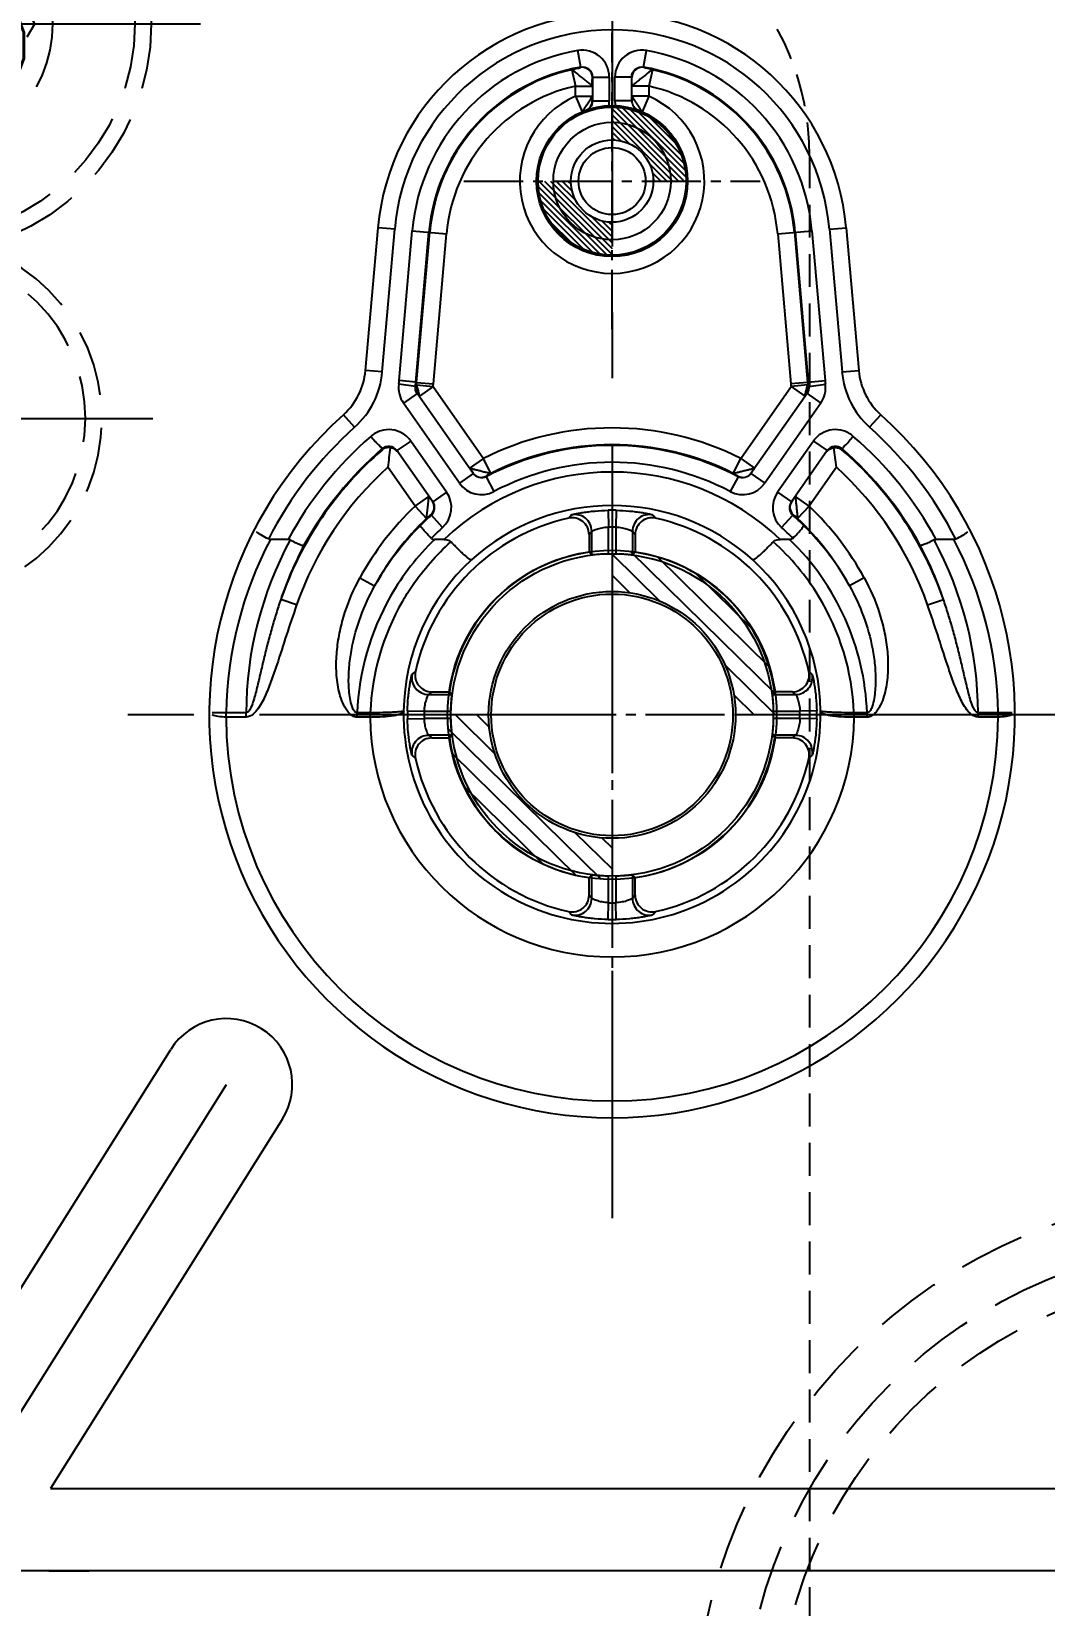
# Model space of a CAD drawing. Header units: millimetres. Extents: x 25970 to 27273, y -22508 to -21586.
# Drawn here: x 26581.97 to 26612.74, y -21788.79 to -21740.97 of the extents above; entities that cross this region are included whole.
import ezdxf

# ---------------------------------------------------------------- set-up
doc = ezdxf.new("R2010")
doc.units = ezdxf.units.MM
doc.header["$LTSCALE"] = 8
for name, pattern in [('CENTER', [2, 1.25, -0.25, 0.25, -0.25]), ('CENTER2', [1.125, 0.75, -0.125, 0.125, -0.125]), ('HIDDEN', [0.375, 0.25, -0.125]), ('HIDDEN2', [0.1875, 0.125, -0.0625])]:
    doc.linetypes.add(name, pattern=pattern)
for name, color, linetype in [('Cav-cor', 30, 'Continuous'), ('CL', 1, 'Continuous'), ('PIN', 5, 'Continuous'), ('SCREW', 52, 'HIDDEN'), ('SP', 3, 'Continuous')]:
    doc.layers.add(name, color=color, linetype=linetype)
doc.layers.add('dim', color=3, linetype='Continuous', lineweight=15)
doc.styles.add('ROMANC', font='RomanC.ttf', dxfattribs={"width": 0.8, "height": 7})
doc.styles.get("Standard").update_dxf_attribs({"font": 'txt.shx', "width": 0.8, "bigfont": 'chineset.shx'})

# ---------------------------------------------------------------- blocks, each defined once
blk = doc.blocks.new('cb_8')
at = {"linetype": 'HIDDEN'}
blk.add_circle((0, 0), 7, dxfattribs=at)
at = {"layer": 'SCREW', "linetype": 'CENTER2', "ltscale": 5}
for p, q in [((0, -8.5), (0, 8.5)), ((-8.5, 0), (8.5, 0))]:
    blk.add_line(p, q, dxfattribs=at)
at = {"layer": 'SCREW'}
blk.add_lwpolyline([(-1.732, 3), (-3.464, 0), (-1.732, -3), (1.732, -3), (3.464, 0), (1.732, 3)], close=True, dxfattribs=at)
for radius in [6.5, 4]:
    blk.add_circle((0, 0), radius, dxfattribs=at)
at = {"layer": 'dim', "style": 'ROMANC', "width": 0.8}
blk.add_text('M 8', height=4.1865, dxfattribs=at).set_placement((-5.202, -1.858))
blk = doc.blocks.new('20100512.182342')
at = {"linetype": 'HIDDEN'}
blk.add_circle((0, 0), 5.5, dxfattribs=at)
at = {"layer": 'SCREW', "linetype": 'CENTER', "ltscale": 5}
for p, q in [((0, -7.042), (0, 7.042)), ((-7, 0), (7, 0))]:
    blk.add_line(p, q, dxfattribs=at)
at = {"layer": 'SCREW', "linetype": 'Continuous'}
blk.add_lwpolyline([(-1.443, 2.5), (-2.887, 0), (-1.443, -2.5), (1.443, -2.5), (2.887, 0), (1.443, 2.5)], close=True, dxfattribs=at)
at = {"layer": 'SCREW'}
for radius in [5, 3]:
    blk.add_circle((0, 0), radius, dxfattribs=at)
blk = doc.blocks.new('20160826.095208')
at = {"layer": 'SP', "linetype": 'CENTER'}
for p, q in [((0, -17.25), (0, 17.25)), ((-17.25, 0), (17.25, 0))]:
    blk.add_line(p, q, dxfattribs=at)
at = {"layer": 'SP', "linetype": 'HIDDEN'}
for radius in [16.5, 15, 14]:
    blk.add_circle((0, 0), radius, dxfattribs=at)
at = {"layer": 'SP'}
for s, p in [('S', (-5.456, 1.995)), ('P', (3.888, -6.392))]:
    blk.add_text(s, height=4.111, dxfattribs=at).set_placement(p)
at = {"layer": 'SP', "color": 6, "insert": (-1.275, -8.844), "char_height": 3.2812, "attachment_point": 5}
blk.add_mtext('Ø30.00', dxfattribs=at)

msp = doc.modelspace()

# ---------------------------------------------------------------- hatches: boundary and pattern name
at = {"layer": 'PIN', "linetype": 'Continuous'}
h = msp.add_hatch(dxfattribs=at)
h.set_pattern_fill('ANSI31', color=135, angle=90, style=0)
h.set_pattern_definition([(135, (26364.89827, -22051.14312), (-0.088388348, -0.088388348), [])])
h.paths.add_polyline_path([(26599.607, -21743.265, -0.414214), (26601.857, -21745.515), (26600.857, -21745.515, 0.414214), (26599.607, -21744.265)])
h.paths.add_polyline_path([(26597.357, -21745.515), (26598.357, -21745.515, 0.414214), (26599.607, -21746.765), (26599.607, -21747.765, -0.414214)])
h = msp.add_hatch(dxfattribs=at)
h.set_pattern_fill('ANSI31', color=134, scale=3.636364, angle=270.5, style=0)
h.set_pattern_definition([(315.5, (26817.5576, -21456.1041), (0.3185951, 0.32420475), [])])
h.paths.add_polyline_path([(26594.607, -21761.733), (26595.857, -21761.733, 0.414214), (26599.607, -21765.483), (26599.607, -21766.733, -0.414214)])
h.paths.add_polyline_path([(26599.607, -21757.983), (26599.607, -21756.733, -0.414214), (26604.607, -21761.733), (26603.357, -21761.733, 0.414214)])

# ---------------------------------------------------------------- linework, layer by layer
at = {"linetype": 'HIDDEN2'}
msp.add_lwpolyline([(26597.607, -21836.733), (26563.607, -21836.733, -0.414214), (26555.607, -21828.733), (26555.607, -21744.733, -0.414214), (26563.607, -21736.733), (26597.607, -21736.733, -0.414214), (26605.607, -21744.733), (26605.607, -21828.733, -0.414214)], format="xyb", close=True, dxfattribs=at)
at = {"layer": 'Cav-cor', "color": 241}
for p, q in [((26598.654, -21742.052), (26598.567, -21741.55)), ((26600.561, -21742.052), (26600.648, -21741.55)), ((26598.382, -21742.131), (26598.494, -21742.628)), ((26598.65, -21742.063), (26598.654, -21742.052)), ((26600.561, -21742.052), (26600.565, -21742.063)), ((26600.833, -21742.131), (26600.721, -21742.628)), ((26598.494, -21742.94), (26598.494, -21742.628)), ((26598.494, -21742.628), (26599.004, -21742.628)), ((26599.012, -21742.355), (26599.012, -21743.075)), ((26599.012, -21742.355), (26599.522, -21742.355)), ((26599.522, -21742.355), (26599.522, -21743.075)), ((26599.693, -21743.075), (26599.693, -21742.355)), ((26600.203, -21742.355), (26599.693, -21742.355)), ((26600.203, -21743.075), (26600.203, -21742.355)), ((26600.721, -21742.628), (26600.211, -21742.628)), ((26600.721, -21742.628), (26600.721, -21742.94)), ((26598.494, -21742.94), (26598.697, -21743.408)), ((26598.494, -21742.94), (26599.004, -21742.94)), ((26599.012, -21743.075), (26599.522, -21743.075)), ((26600.203, -21743.075), (26599.693, -21743.075)), ((26600.721, -21742.94), (26600.211, -21742.94)), ((26600.721, -21742.94), (26600.518, -21743.408)), ((26598.697, -21743.408), (26598.697, -21743.408)), ((26598.809, -21743.363), (26598.807, -21743.364)), ((26600.406, -21743.363), (26600.403, -21743.362)), ((26592.115, -21751.271), (26592.495, -21746.932)), ((26593.003, -21746.977), (26592.495, -21746.932)), ((26606.212, -21746.977), (26606.72, -21746.932)), ((26606.72, -21746.932), (26607.1, -21751.271)), ((26592.623, -21751.315), (26593.003, -21746.977)), ((26593.138, -21751.577), (26593.537, -21747.023)), ((26593.537, -21747.023), (26594.575, -21747.114)), ((26593.646, -21751.621), (26594.044, -21747.068)), ((26593.669, -21751.633), (26594.068, -21747.07)), ((26594.176, -21751.678), (26594.575, -21747.114)), ((26604.639, -21747.114), (26605.678, -21747.023)), ((26604.639, -21747.114), (26605.039, -21751.678)), ((26605.147, -21747.07), (26605.546, -21751.633)), ((26605.171, -21747.068), (26605.569, -21751.621)), ((26605.678, -21747.023), (26606.077, -21751.577)), ((26606.212, -21746.977), (26606.592, -21751.315)), ((26592.623, -21751.315), (26592.115, -21751.271)), ((26606.592, -21751.315), (26607.1, -21751.271)), ((26593.631, -21751.753), (26593.126, -21751.686)), ((26593.646, -21751.621), (26593.138, -21751.577)), ((26593.669, -21751.633), (26593.646, -21751.621)), ((26593.662, -21751.702), (26594.168, -21751.757)), ((26593.669, -21751.633), (26594.176, -21751.678)), ((26605.546, -21751.633), (26605.039, -21751.678)), ((26605.553, -21751.702), (26605.047, -21751.757)), ((26605.546, -21751.633), (26605.569, -21751.621)), ((26605.569, -21751.621), (26606.077, -21751.577)), ((26605.584, -21751.753), (26606.089, -21751.686)), ((26593.685, -21751.969), (26593.267, -21752.261)), ((26593.631, -21751.753), (26593.65, -21751.767)), ((26595.388, -21754.4), (26593.685, -21751.969)), ((26593.685, -21751.969), (26593.702, -21751.983)), ((26594.168, -21751.757), (26593.751, -21752.05)), ((26594.169, -21751.758), (26595.697, -21753.941)), ((26603.518, -21753.94), (26605.046, -21751.758)), ((26605.53, -21751.969), (26603.827, -21754.4)), ((26605.047, -21751.757), (26605.464, -21752.05)), ((26605.513, -21751.983), (26605.53, -21751.969)), ((26605.53, -21751.969), (26605.948, -21752.261)), ((26605.565, -21751.767), (26605.584, -21751.753)), ((26591.784, -21752.993), (26591.443, -21752.613)), ((26594.97, -21754.693), (26593.267, -21752.261)), ((26605.948, -21752.261), (26604.245, -21754.693)), ((26607.431, -21752.993), (26607.771, -21752.613)), ((26592.628, -21753.674), (26592.616, -21753.653)), ((26593.49, -21753.413), (26593.072, -21753.705)), ((26594.578, -21754.967), (26593.49, -21753.413)), ((26605.725, -21753.413), (26604.636, -21754.967)), ((26605.725, -21753.413), (26606.142, -21753.705)), ((26606.587, -21753.674), (26606.599, -21753.653)), ((26594.161, -21755.259), (26593.072, -21753.705)), ((26593.08, -21753.729), (26593.072, -21753.705)), ((26595.697, -21753.94), (26595.279, -21754.233)), ((26595.925, -21754.395), (26595.697, -21753.94)), ((26603.29, -21754.395), (26603.518, -21753.94)), ((26603.518, -21753.94), (26603.936, -21754.233)), ((26606.142, -21753.705), (26605.054, -21755.259)), ((26606.142, -21753.705), (26606.135, -21753.729)), ((26593.622, -21755.392), (26592.793, -21754.209)), ((26595.388, -21754.4), (26594.97, -21754.693)), ((26595.384, -21754.387), (26595.388, -21754.4)), ((26595.777, -21754.482), (26595.781, -21754.497)), ((26595.781, -21754.497), (26596.019, -21754.947)), ((26603.434, -21754.497), (26603.195, -21754.947)), ((26603.434, -21754.497), (26603.438, -21754.482)), ((26603.827, -21754.4), (26603.831, -21754.387)), ((26603.827, -21754.4), (26604.245, -21754.693)), ((26606.422, -21754.209), (26605.593, -21755.392)), ((26594.578, -21754.967), (26594.161, -21755.259)), ((26604.636, -21754.967), (26605.054, -21755.259)), ((26593.622, -21755.393), (26594.04, -21755.1)), ((26593.622, -21755.393), (26593.972, -21755.763)), ((26594.161, -21755.259), (26594.15, -21755.251)), ((26599.487, -21755.516), (26599.497, -21756.026)), ((26599.728, -21755.516), (26599.718, -21756.026)), ((26605.065, -21755.251), (26605.054, -21755.259)), ((26605.593, -21755.393), (26605.175, -21755.1)), ((26605.593, -21755.393), (26605.243, -21755.763)), ((26594.116, -21755.662), (26594.104, -21755.653)), ((26594.458, -21756.04), (26594.116, -21755.662)), ((26599.497, -21756.834), (26599.497, -21756.026)), ((26599.718, -21756.026), (26599.718, -21756.834)), ((26604.757, -21756.04), (26605.099, -21755.662)), ((26605.111, -21755.653), (26605.105, -21755.658)), ((26589.764, -21756.403), (26589.226, -21756.403)), ((26594.504, -21756.403), (26594.215, -21756.403)), ((26598.906, -21756.255), (26598.906, -21756.794)), ((26598.987, -21756.864), (26598.987, -21756.156)), ((26600.228, -21756.156), (26600.228, -21756.864)), ((26600.308, -21756.255), (26600.308, -21756.794)), ((26605, -21756.403), (26604.711, -21756.403)), ((26609.989, -21756.403), (26609.451, -21756.403)), ((26591.945, -21757.572), (26592.393, -21757.815)), ((26607.269, -21757.572), (26606.822, -21757.815)), ((26590.021, -21758.393), (26589.54, -21758.226)), ((26609.194, -21758.393), (26609.675, -21758.226)), ((26594.031, -21761.112), (26594.739, -21761.112)), ((26594.13, -21761.032), (26594.668, -21761.032)), ((26604.476, -21761.112), (26605.184, -21761.112)), ((26605.085, -21761.032), (26604.547, -21761.032)), ((26587.878, -21761.8), (26587.879, -21761.668)), ((26588.488, -21761.668), (26587.879, -21761.668)), ((26588.488, -21761.8), (26588.488, -21761.668)), ((26591.861, -21761.8), (26591.861, -21761.668)), ((26592.26, -21761.668), (26591.861, -21761.668)), ((26592.254, -21761.8), (26592.26, -21761.668)), ((26593.391, -21761.612), (26593.901, -21761.622)), ((26593.901, -21761.622), (26594.709, -21761.622)), ((26604.506, -21761.622), (26605.314, -21761.622)), ((26605.824, -21761.612), (26605.314, -21761.622)), ((26607.354, -21761.668), (26606.955, -21761.668)), ((26606.961, -21761.8), (26606.955, -21761.668)), ((26607.354, -21761.8), (26607.354, -21761.668)), ((26610.727, -21761.8), (26610.727, -21761.668)), ((26611.336, -21761.668), (26610.727, -21761.668)), ((26611.337, -21761.8), (26611.336, -21761.668)), ((26588.488, -21761.8), (26587.878, -21761.8)), ((26592.254, -21761.8), (26591.861, -21761.8)), ((26593.391, -21761.853), (26593.901, -21761.843)), ((26594.709, -21761.843), (26593.901, -21761.843)), ((26605.314, -21761.843), (26604.506, -21761.843)), ((26605.824, -21761.853), (26605.314, -21761.843)), ((26607.354, -21761.8), (26606.961, -21761.8)), ((26611.337, -21761.8), (26610.727, -21761.8)), ((26594.739, -21762.353), (26594.031, -21762.353)), ((26594.13, -21762.434), (26594.668, -21762.434)), ((26605.184, -21762.353), (26604.476, -21762.353)), ((26605.085, -21762.434), (26604.547, -21762.434)), ((26598.906, -21767.21), (26598.906, -21766.672)), ((26598.987, -21767.309), (26598.987, -21766.602)), ((26599.497, -21767.439), (26599.497, -21766.631)), ((26599.718, -21766.631), (26599.718, -21767.439)), ((26600.228, -21766.602), (26600.228, -21767.309)), ((26600.308, -21767.21), (26600.308, -21766.672)), ((26599.487, -21767.949), (26599.497, -21767.439)), ((26599.728, -21767.949), (26599.718, -21767.439)), ((26578.514, -21784.123), (26586.199, -21771.896)), ((26578.607, -21787.733), (26587.892, -21772.96)), ((26589.586, -21774.024), (26582.541, -21785.233)), ((26582.541, -21785.233), (26618.607, -21785.233)), ((26655.777, -21787.733), (26571.49, -21787.733))]:
    msp.add_line(p, q, dxfattribs=at)
msp.add_lwpolyline([(26598.697, -21743.408), (26598.737, -21743.391), (26598.789, -21743.371), (26598.807, -21743.364)], dxfattribs=at)
for centre, radius in [((26599.607, -21745.515), 2.295), ((26599.607, -21745.515), 1.785), ((26599.607, -21745.515), 1.02), ((26599.607, -21761.733), 4.896), ((26599.607, -21761.733), 3.672)]:
    msp.add_circle(centre, radius, dxfattribs=at)
for centre, radius, start, end in [((26599.607, -21747.555), 7.14, 5, 175), ((26599.607, -21747.555), 6.63, 5, 175), ((26599.607, -21747.555), 6.094, 99.83, 175), ((26598.706, -21742.354), 0.816, 359.94, 99.8015), ((26600.509, -21742.354), 0.816, 80.1985, 180.06), ((26599.607, -21747.555), 6.094, 5, 80.17), ((26599.607, -21747.555), 5.585, 99.83, 175), ((26599.607, -21747.555), 5.56, 102.7313, 175), ((26598.702, -21742.365), 0.306, 0.117, 99.8298), ((26600.512, -21742.365), 0.306, 80.1702, 179.883), ((26599.607, -21747.555), 5.585, 5, 80.17), ((26599.607, -21747.555), 5.56, 5, 77.2687), ((26599.607, -21747.555), 5.051, 102.7315, 175), ((26599.607, -21747.555), 5.051, 5, 77.2685), ((26599.607, -21745.515), 2.805, 113.382, 66.6182), ((26598.7, -21743.077), 0.306, 290.4209, 359.9982), ((26598.705, -21743.074), 0.816, 349.6047, 359.9685), ((26600.5, -21743.075), 0.806, 179.9655, 185.2552), ((26600.514, -21743.077), 0.306, 179.9938, 249.7148), ((26600.517, -21743.073), 0.824, 185.3145, 190.4045), ((26590.083, -21751.093), 2.04, 311.8353, 355), ((26609.132, -21751.093), 2.04, 185, 228.1647), ((26590.083, -21751.093), 2.55, 311.8353, 355), ((26593.937, -21751.792), 0.817, 172.5406, 215.013), ((26590.597, -21751.355), 2.551, 352.5271, 354.9985), ((26590.598, -21751.354), 3.06, 352.5166, 354.9887), ((26590.625, -21751.368), 3.056, 353.7266, 355.0117), ((26608.59, -21751.368), 3.055, 184.9883, 186.2734), ((26608.617, -21751.354), 3.06, 185.0112, 187.4835), ((26605.278, -21751.792), 0.817, 324.987, 7.4594), ((26608.617, -21751.355), 2.55, 185.0013, 187.4732), ((26609.132, -21751.093), 2.55, 185, 228.1647), ((26599.607, -21761.733), 12.24, 131.8353, 48.1647), ((26599.607, -21761.733), 11.73, 131.8353, 152.901), ((26599.607, -21761.733), 8.719, 63.3501, 116.649), ((26599.607, -21761.733), 11.73, 27.099, 48.1647), ((26599.607, -21761.733), 11.194, 130.8912, 151.5691), ((26599.607, -21761.733), 10.685, 130.8719, 151.1752), ((26592.831, -21753.911), 0.306, 52.7113, 114.5251), ((26620.676, -21757.349), 28.059, 172.3545, 173.5725), ((26599.607, -21761.733), 8.185, 62.1326, 117.8674), ((26599.607, -21761.733), 8.21, 63.3502, 116.6498), ((26606.384, -21753.911), 0.306, 65.4749, 127.2887), ((26578.539, -21757.349), 28.059, 6.4275, 7.6455), ((26599.607, -21761.733), 10.685, 28.8217, 49.1281), ((26599.607, -21761.733), 11.194, 28.4307, 49.1089), ((26599.607, -21761.733), 10.66, 130.8964, 160.7932), ((26599.607, -21761.733), 7.676, 62.1326, 117.8674), ((26599.607, -21761.733), 10.66, 19.2067, 49.1036), ((26599.607, -21761.733), 10.151, 132.1655, 160.7933), ((26599.607, -21761.733), 7.379, 46.2402, 133.758), ((26595.634, -21754.211), 0.306, 215.089, 297.8386), ((26603.581, -21754.211), 0.306, 242.1614, 324.911), ((26599.607, -21761.733), 10.151, 19.2067, 47.8345), ((26593.91, -21755.435), 0.816, 312.1585, 35.0357), ((26595.638, -21754.225), 0.816, 214.9641, 297.8417), ((26603.576, -21754.225), 0.816, 242.1583, 325.0359), ((26605.305, -21755.435), 0.816, 144.9643, 227.8415), ((26599.607, -21761.733), 8.719, 133.3497, 151.4967), ((26593.899, -21755.427), 0.306, 312.1614, 34.911), ((26599.607, -21761.733), 6.359, 47.7724, 132.2395), ((26599.607, -21761.733), 6.218, 88.8875, 91.1125), ((26605.316, -21755.427), 0.306, 145.089, 227.8386), ((26599.607, -21761.733), 8.719, 28.5033, 46.6502), ((26599.607, -21761.733), 8.21, 133.3502, 151.4967), ((26599.609, -21761.842), 8.263, 134.7963, 150.8374), ((26599.607, -21761.733), 6.12, 102.4655, 167.5345), ((26599.607, -21761.733), 8.185, 132.1326, 135.3244), ((26599.607, -21761.733), 7.676, 132.1326, 135.6827), ((26610.36, -21766.317), 16.04, 138.3431, 138.8238), ((26598.397, -21756.255), 0.51, 359.9946, 102.4708), ((26598.477, -21756.156), 0.51, 0.0314, 101.4296), ((26599.607, -21761.733), 5.708, 88.8875, 91.1125), ((26600.738, -21756.156), 0.51, 78.5704, 179.9686), ((26600.818, -21756.255), 0.51, 77.5292, 180.0053), ((26588.855, -21766.317), 16.04, 41.1762, 41.6569), ((26599.607, -21761.733), 6.12, 12.4655, 77.5345), ((26599.607, -21761.733), 7.676, 44.3168, 47.8674), ((26599.607, -21761.733), 8.185, 44.6692, 47.8674), ((26599.607, -21761.733), 8.21, 28.5033, 46.6498), ((26599.613, -21761.835), 8.253, 44.7411, 45.2006), ((26599.607, -21761.841), 8.263, 30.8037, 44.7414), ((26599.608, -21761.865), 11.73, 152.2525, 179.0381), ((26599.607, -21761.708), 11.119, 151.5895, 179.792), ((26599.576, -21761.951), 7.714, 134.0093, 150.2858), ((26610.247, -21765.362), 14.544, 140.7296, 141.2319), ((26588.968, -21765.362), 14.544, 38.7681, 39.2704), ((26599.594, -21761.972), 7.37, 31.4942, 48.2539), ((26599.606, -21761.973), 7.754, 2.2587, 45.9233), ((26599.597, -21761.709), 11.13, 0.2147, 28.3897), ((26599.607, -21761.865), 11.73, 0.9619, 27.7475), ((26599.629, -21761.585), 10.633, 151.9283, 161.583), ((26599.607, -21761.733), 4.989, 98.0782, 171.9218), ((26589.05, -21768.148), 15.036, 48.6336, 49.0399), ((26610.165, -21768.148), 15.036, 130.9601, 131.3664), ((26599.607, -21761.733), 4.989, 8.0782, 81.9218), ((26599.589, -21761.584), 10.63, 18.4152, 28.0699), ((26599.608, -21761.698), 6.334, 132.4496, 179.2647), ((26599.607, -21761.698), 6.334, 0.7352, 47.5621), ((26599.611, -21761.839), 8.258, 29.1619, 30.8046), ((26599.609, -21761.973), 7.754, 150.267, 177.7412), ((26599.609, -21761.962), 7.355, 150.1477, 177.7043), ((26599.608, -21761.961), 7.352, 2.2942, 31.4793), ((26594.031, -21760.602), 0.51, 168.5704, 269.9686), ((26604.192, -21772.485), 16.04, 131.1762, 131.6569), ((26594.13, -21760.522), 0.51, 167.5284, 270.0061), ((26605.085, -21760.522), 0.51, 269.9946, 12.4708), ((26605.184, -21760.602), 0.51, 270.0313, 11.43), ((26595.023, -21772.485), 16.04, 48.3431, 48.8238), ((26603.237, -21772.372), 14.544, 128.7681, 129.2704), ((26606.023, -21751.175), 15.036, 220.9601, 221.3664), ((26593.192, -21751.175), 15.036, 318.6336, 319.0399), ((26595.978, -21772.372), 14.544, 50.7296, 51.2319), ((26599.607, -21761.733), 6.334, 178.9537, 1.0463), ((26599.607, -21761.733), 6.218, 178.8875, 181.1125), ((26599.607, -21761.733), 5.708, 178.8875, 181.1125), ((26599.607, -21761.733), 5.708, 358.8875, 1.1125), ((26599.607, -21761.733), 6.218, 358.8875, 1.1125), ((26599.607, -21761.733), 11.73, 180.328, 359.672), ((26599.607, -21761.733), 7.354, 180.5231, 359.4769), ((26594.031, -21762.864), 0.51, 90.0314, 191.4301), ((26594.13, -21762.944), 0.51, 89.9939, 192.4715), ((26603.237, -21751.094), 14.544, 230.7296, 231.2319), ((26606.023, -21772.29), 15.036, 138.6336, 139.0399), ((26599.607, -21761.733), 4.989, 188.0782, 261.9218), ((26599.607, -21761.733), 4.989, 278.0782, 351.9218), ((26593.192, -21772.29), 15.036, 40.9601, 41.3664), ((26595.978, -21751.094), 14.544, 308.7681, 309.2704), ((26605.085, -21762.944), 0.51, 347.5292, 90.0053), ((26605.184, -21762.864), 0.51, 348.5704, 89.9686), ((26604.192, -21750.98), 16.04, 228.3431, 228.8238), ((26599.607, -21761.733), 6.12, 192.4655, 257.5345), ((26599.607, -21761.733), 6.12, 282.4655, 347.5345), ((26595.023, -21750.98), 16.04, 311.1762, 311.6569), ((26589.05, -21755.317), 15.036, 310.9601, 311.3664), ((26610.165, -21755.317), 15.036, 228.6336, 229.0399), ((26598.397, -21767.21), 0.51, 257.5284, 0.0061), ((26598.477, -21767.309), 0.51, 258.5704, 359.9686), ((26610.247, -21758.103), 14.544, 218.7681, 219.2704), ((26599.607, -21761.733), 5.708, 268.8875, 271.1125), ((26588.968, -21758.103), 14.544, 320.7296, 321.2319), ((26600.738, -21767.309), 0.51, 180.0313, 281.4296), ((26600.818, -21767.21), 0.51, 179.9939, 282.4715), ((26610.36, -21757.148), 16.04, 221.1762, 221.6569), ((26599.607, -21761.733), 6.218, 268.8875, 271.1125), ((26588.855, -21757.148), 16.04, 318.3431, 318.8238), ((26587.892, -21772.96), 2, 327.85, 147.85)]:
    msp.add_arc(centre, radius, start, end, dxfattribs=at)
for points, knots in [([(26598.382, -21742.131), (26598.414, -21742.124), (26598.474, -21742.11), (26598.546, -21742.093), (26598.595, -21742.081), (26598.623, -21742.074), (26598.638, -21742.068), (26598.649, -21742.066), (26598.65, -21742.063)], [0, 0, 0, 0, 0.351823, 0.669698, 0.799911, 0.902469, 0.971079, 1, 1, 1, 1]), ([(26599.004, -21742.628), (26599.003, -21742.624), (26598.993, -21742.617), (26598.977, -21742.601), (26598.949, -21742.578), (26598.895, -21742.533), (26598.813, -21742.465), (26598.671, -21742.351), (26598.536, -21742.246), (26598.429, -21742.163), (26598.394, -21742.137), (26598.382, -21742.131)], [0, 0, 0, 0, 0.013028, 0.042553, 0.08847, 0.149212, 0.305754, 0.489556, 0.836113, 0.949252, 1, 1, 1, 1]), ([(26598.654, -21742.052), (26598.739, -21742.037), (26598.932, -21742.087), (26599.012, -21742.268), (26599.012, -21742.355)], [0, 0, 0, 0, 0.500337, 1, 1, 1, 1]), ([(26600.203, -21742.355), (26600.203, -21742.268), (26600.283, -21742.087), (26600.476, -21742.037), (26600.561, -21742.052)], [0, 0, 0, 0, 0.499663, 1, 1, 1, 1]), ([(26600.833, -21742.131), (26600.821, -21742.137), (26600.786, -21742.163), (26600.679, -21742.246), (26600.544, -21742.351), (26600.402, -21742.465), (26600.32, -21742.533), (26600.266, -21742.578), (26600.238, -21742.601), (26600.222, -21742.617), (26600.212, -21742.624), (26600.211, -21742.628)], [0, 0, 0, 0, 0.050748, 0.163887, 0.510444, 0.694246, 0.850788, 0.91153, 0.957447, 0.986972, 1, 1, 1, 1]), ([(26600.833, -21742.131), (26600.801, -21742.124), (26600.741, -21742.11), (26600.669, -21742.093), (26600.62, -21742.081), (26600.592, -21742.074), (26600.576, -21742.068), (26600.566, -21742.066), (26600.565, -21742.063)], [0, 0, 0, 0, 0.351823, 0.669698, 0.799911, 0.902469, 0.971079, 1, 1, 1, 1]), ([(26599.004, -21742.628), (26599.004, -21742.597), (26599.005, -21742.538), (26599.005, -21742.459), (26599.008, -21742.402), (26599.006, -21742.373), (26599.009, -21742.364)], [0, 0, 0, 0, 0.353864, 0.668853, 0.899398, 1, 1, 1, 1]), ([(26600.211, -21742.628), (26600.211, -21742.597), (26600.21, -21742.538), (26600.21, -21742.459), (26600.207, -21742.402), (26600.209, -21742.373), (26600.206, -21742.364)], [0, 0, 0, 0, 0.353864, 0.668853, 0.899398, 1, 1, 1, 1]), ([(26598.697, -21743.408), (26598.701, -21743.406), (26598.707, -21743.39), (26598.728, -21743.365), (26598.757, -21743.32), (26598.795, -21743.265), (26598.836, -21743.201), (26598.892, -21743.118), (26598.932, -21743.055), (26598.957, -21743.014)], [0, 0, 0, 0, 0.027436, 0.100756, 0.215209, 0.362385, 0.527042, 0.696447, 1, 1, 1, 1]), ([(26598.957, -21743.014), (26598.961, -21743.009), (26598.972, -21742.992), (26598.983, -21742.975), (26598.991, -21742.963)], [0, 0, 0, 0, 0.301654, 1, 1, 1, 1]), ([(26598.991, -21742.963), (26598.993, -21742.96), (26598.997, -21742.952), (26599.003, -21742.945), (26599.004, -21742.94)], [0, 0, 0, 0, 0.3797, 1, 1, 1, 1]), ([(26599.004, -21742.94), (26599.004, -21742.956), (26599.004, -21742.987), (26599.005, -21743.025), (26599.005, -21743.049), (26599.005, -21743.064), (26599.007, -21743.07), (26599.005, -21743.077), (26599.006, -21743.077)], [0, 0, 0, 0, 0.356873, 0.678993, 0.8099, 0.911578, 0.977191, 1, 1, 1, 1]), ([(26600.211, -21742.94), (26600.211, -21742.956), (26600.21, -21742.987), (26600.21, -21743.025), (26600.209, -21743.049), (26600.21, -21743.064), (26600.208, -21743.07), (26600.209, -21743.077), (26600.208, -21743.077)], [0, 0, 0, 0, 0.357229, 0.679308, 0.810121, 0.911695, 0.977224, 1, 1, 1, 1]), ([(26600.211, -21742.94), (26600.213, -21742.946), (26600.228, -21742.964), (26600.251, -21743.005), (26600.288, -21743.066), (26600.335, -21743.137), (26600.386, -21743.211), (26600.441, -21743.297), (26600.482, -21743.356), (26600.505, -21743.39)], [0, 0, 0, 0, 0.034978, 0.127295, 0.265717, 0.430338, 0.603735, 0.76942, 1, 1, 1, 1]), ([(26600.505, -21743.39), (26600.508, -21743.394), (26600.512, -21743.4), (26600.516, -21743.407), (26600.518, -21743.408)], [0, 0, 0, 0, 0.700241, 1, 1, 1, 1]), ([(26593.662, -21751.701), (26593.661, -21751.71), (26593.659, -21751.724), (26593.656, -21751.747), (26593.653, -21751.756), (26593.651, -21751.768), (26593.65, -21751.767)], [0, 0, 0, 0, 0.375254, 0.697641, 0.920898, 1, 1, 1, 1]), ([(26593.662, -21751.702), (26593.663, -21751.709), (26593.67, -21751.729), (26593.685, -21751.79), (26593.706, -21751.864), (26593.725, -21751.943), (26593.737, -21751.994), (26593.747, -21752.028), (26593.748, -21752.045), (26593.751, -21752.05)], [0, 0, 0, 0, 0.061057, 0.17683, 0.523049, 0.704334, 0.857443, 0.958782, 1, 1, 1, 1]), ([(26605.464, -21752.05), (26605.467, -21752.045), (26605.468, -21752.028), (26605.478, -21751.994), (26605.49, -21751.943), (26605.509, -21751.864), (26605.53, -21751.79), (26605.544, -21751.729), (26605.552, -21751.709), (26605.553, -21751.702)], [0, 0, 0, 0, 0.041218, 0.142557, 0.295666, 0.476952, 0.82317, 0.938944, 1, 1, 1, 1]), ([(26605.553, -21751.701), (26605.554, -21751.71), (26605.556, -21751.724), (26605.559, -21751.747), (26605.562, -21751.756), (26605.563, -21751.768), (26605.565, -21751.767)], [0, 0, 0, 0, 0.375253, 0.69764, 0.920897, 1, 1, 1, 1]), ([(26593.751, -21752.05), (26593.74, -21752.035), (26593.723, -21752.014), (26593.71, -21751.989), (26593.702, -21751.983)], [0, 0, 0, 0, 0.663037, 1, 1, 1, 1]), ([(26605.464, -21752.05), (26605.475, -21752.035), (26605.492, -21752.014), (26605.505, -21751.989), (26605.513, -21751.983)], [0, 0, 0, 0, 0.663037, 1, 1, 1, 1]), ([(26593.49, -21753.413), (26593.425, -21753.319), (26593.253, -21753.159), (26592.92, -21753.046), (26592.569, -21753.078), (26592.365, -21753.195), (26592.279, -21753.27)], [0, 0, 0, 0, 0.24999, 0.500033, 0.750045, 1, 1, 1, 1]), ([(26606.936, -21753.27), (26606.85, -21753.195), (26606.646, -21753.078), (26606.295, -21753.046), (26605.962, -21753.159), (26605.79, -21753.319), (26605.725, -21753.413)], [0, 0, 0, 0, 0.249956, 0.499967, 0.75001, 1, 1, 1, 1]), ([(26592.282, -21753.268), (26592.322, -21753.317), (26592.381, -21753.388), (26592.457, -21753.477), (26592.511, -21753.529), (26592.557, -21753.571), (26592.59, -21753.608), (26592.607, -21753.633), (26592.617, -21753.648), (26592.616, -21753.653)], [0, 0, 0, 0, 0.370095, 0.538393, 0.687524, 0.812108, 0.907269, 0.970144, 1, 1, 1, 1]), ([(26593.072, -21753.705), (26593.024, -21753.636), (26592.861, -21753.535), (26592.678, -21753.596), (26592.616, -21753.653)], [0, 0, 0, 0, 0.499677, 1, 1, 1, 1]), ([(26592.866, -21753.616), (26592.852, -21753.614), (26592.798, -21753.609), (26592.742, -21753.618), (26592.704, -21753.632)], [0, 0, 0, 0, 0.265336, 1, 1, 1, 1]), ([(26593.017, -21753.667), (26593.006, -21753.66), (26592.961, -21753.633), (26592.907, -21753.619), (26592.866, -21753.616)], [0, 0, 0, 0, 0.2372, 1, 1, 1, 1]), ([(26606.599, -21753.653), (26606.537, -21753.596), (26606.354, -21753.535), (26606.191, -21753.636), (26606.142, -21753.705)], [0, 0, 0, 0, 0.500323, 1, 1, 1, 1]), ([(26606.198, -21753.667), (26606.208, -21753.66), (26606.254, -21753.633), (26606.308, -21753.619), (26606.349, -21753.616)], [0, 0, 0, 0, 0.2372, 1, 1, 1, 1]), ([(26606.349, -21753.616), (26606.363, -21753.614), (26606.417, -21753.609), (26606.473, -21753.618), (26606.511, -21753.632)], [0, 0, 0, 0, 0.265336, 1, 1, 1, 1]), ([(26606.932, -21753.267), (26606.893, -21753.317), (26606.835, -21753.388), (26606.758, -21753.477), (26606.704, -21753.529), (26606.658, -21753.571), (26606.625, -21753.608), (26606.608, -21753.633), (26606.598, -21753.648), (26606.599, -21753.653)], [0, 0, 0, 0, 0.370085, 0.538387, 0.687526, 0.812106, 0.907268, 0.970143, 1, 1, 1, 1]), ([(26595.279, -21754.233), (26595.292, -21754.25), (26595.315, -21754.285), (26595.348, -21754.33), (26595.368, -21754.365), (26595.382, -21754.381), (26595.384, -21754.387)], [0, 0, 0, 0, 0.349648, 0.665971, 0.899292, 1, 1, 1, 1]), ([(26595.279, -21754.233), (26595.282, -21754.233), (26595.29, -21754.236), (26595.309, -21754.24), (26595.338, -21754.247), (26595.394, -21754.261), (26595.48, -21754.287), (26595.595, -21754.309), (26595.708, -21754.345), (26595.809, -21754.365), (26595.88, -21754.382), (26595.914, -21754.394), (26595.925, -21754.395)], [0, 0, 0, 0, 0.011381, 0.040404, 0.085414, 0.145539, 0.303678, 0.487263, 0.672782, 0.836618, 0.950185, 1, 1, 1, 1]), ([(26595.781, -21754.497), (26595.718, -21754.53), (26595.559, -21754.551), (26595.429, -21754.46), (26595.388, -21754.4)], [0, 0, 0, 0, 0.500388, 1, 1, 1, 1]), ([(26595.925, -21754.395), (26595.907, -21754.405), (26595.872, -21754.423), (26595.832, -21754.446), (26595.805, -21754.462), (26595.79, -21754.471), (26595.783, -21754.477), (26595.777, -21754.48), (26595.777, -21754.482)], [0, 0, 0, 0, 0.362049, 0.680601, 0.808838, 0.908545, 0.973942, 1, 1, 1, 1]), ([(26603.29, -21754.395), (26603.3, -21754.392), (26603.336, -21754.384), (26603.406, -21754.364), (26603.506, -21754.344), (26603.62, -21754.309), (26603.735, -21754.287), (26603.821, -21754.261), (26603.877, -21754.246), (26603.906, -21754.24), (26603.924, -21754.235), (26603.934, -21754.234), (26603.936, -21754.233)], [0, 0, 0, 0, 0.050202, 0.163497, 0.3267, 0.51242, 0.6958, 0.854451, 0.914718, 0.959408, 0.987766, 1, 1, 1, 1]), ([(26603.29, -21754.395), (26603.308, -21754.405), (26603.343, -21754.423), (26603.383, -21754.446), (26603.41, -21754.462), (26603.425, -21754.471), (26603.432, -21754.477), (26603.438, -21754.48), (26603.438, -21754.482)], [0, 0, 0, 0, 0.362468, 0.680959, 0.809082, 0.908666, 0.97397, 1, 1, 1, 1]), ([(26603.827, -21754.4), (26603.786, -21754.46), (26603.656, -21754.551), (26603.497, -21754.53), (26603.434, -21754.497)], [0, 0, 0, 0, 0.499612, 1, 1, 1, 1]), ([(26603.936, -21754.233), (26603.923, -21754.25), (26603.9, -21754.285), (26603.867, -21754.33), (26603.847, -21754.365), (26603.833, -21754.381), (26603.831, -21754.387)], [0, 0, 0, 0, 0.349465, 0.665809, 0.899233, 1, 1, 1, 1]), ([(26593.983, -21755.654), (26593.986, -21755.628), (26593.994, -21755.572), (26594.001, -21755.484), (26594.009, -21755.393), (26594.022, -21755.305), (26594.027, -21755.226), (26594.033, -21755.164), (26594.036, -21755.124), (26594.041, -21755.105), (26594.04, -21755.1)], [0, 0, 0, 0, 0.142545, 0.304958, 0.473312, 0.636489, 0.783535, 0.898107, 0.970897, 1, 1, 1, 1]), ([(26594.04, -21755.1), (26594.053, -21755.118), (26594.077, -21755.152), (26594.109, -21755.198), (26594.134, -21755.229), (26594.145, -21755.248), (26594.15, -21755.251)], [0, 0, 0, 0, 0.349465, 0.665809, 0.899233, 1, 1, 1, 1]), ([(26594.116, -21755.662), (26594.17, -21755.614), (26594.244, -21755.472), (26594.202, -21755.319), (26594.161, -21755.259)], [0, 0, 0, 0, 0.500307, 1, 1, 1, 1]), ([(26598.375, -21755.656), (26598.377, -21755.654), (26598.387, -21755.652), (26598.406, -21755.646), (26598.436, -21755.638), (26598.495, -21755.624), (26598.593, -21755.605), (26598.732, -21755.581), (26598.898, -21755.557), (26599.152, -21755.53), (26599.351, -21755.519), (26599.487, -21755.516)], [0, 0, 0, 0, 0.007541, 0.025264, 0.052878, 0.089868, 0.189309, 0.317677, 0.4688, 0.636664, 1, 1, 1, 1]), ([(26599.728, -21755.516), (26599.864, -21755.519), (26600.063, -21755.53), (26600.317, -21755.557), (26600.483, -21755.581), (26600.622, -21755.605), (26600.719, -21755.624), (26600.779, -21755.638), (26600.809, -21755.646), (26600.828, -21755.652), (26600.838, -21755.654), (26600.839, -21755.656)], [0, 0, 0, 0, 0.363333, 0.531199, 0.682344, 0.810718, 0.91015, 0.947134, 0.97474, 0.99246, 1, 1, 1, 1]), ([(26605.054, -21755.259), (26605.013, -21755.319), (26604.971, -21755.472), (26605.045, -21755.614), (26605.099, -21755.662)], [0, 0, 0, 0, 0.499693, 1, 1, 1, 1]), ([(26605.175, -21755.1), (26605.162, -21755.118), (26605.138, -21755.152), (26605.106, -21755.198), (26605.081, -21755.229), (26605.07, -21755.248), (26605.065, -21755.251)], [0, 0, 0, 0, 0.349465, 0.665809, 0.899233, 1, 1, 1, 1]), ([(26605.175, -21755.1), (26605.174, -21755.103), (26605.176, -21755.112), (26605.178, -21755.13), (26605.182, -21755.16), (26605.188, -21755.218), (26605.192, -21755.308), (26605.211, -21755.423), (26605.217, -21755.542), (26605.233, -21755.643), (26605.237, -21755.716), (26605.243, -21755.752), (26605.243, -21755.763)], [0, 0, 0, 0, 0.012234, 0.040592, 0.085282, 0.145549, 0.3042, 0.48758, 0.6733, 0.836503, 0.949798, 1, 1, 1, 1]), ([(26594.115, -21756.37), (26594.071, -21756.325), (26593.989, -21756.241), (26593.896, -21756.138), (26593.838, -21756.067), (26593.809, -21756.027), (26593.793, -21756), (26593.785, -21755.983), (26593.786, -21755.978)], [0, 0, 0, 0, 0.368127, 0.683802, 0.807837, 0.903378, 0.967541, 1, 1, 1, 1]), ([(26593.972, -21755.763), (26593.972, -21755.752), (26593.978, -21755.716), (26593.98, -21755.679), (26593.983, -21755.654)], [0, 0, 0, 0, 0.307019, 1, 1, 1, 1]), ([(26593.972, -21755.763), (26593.984, -21755.751), (26594.024, -21755.715), (26594.064, -21755.679), (26594.095, -21755.658)], [0, 0, 0, 0, 0.310977, 1, 1, 1, 1]), ([(26598.987, -21756.156), (26598.988, -21756.151), (26599.006, -21756.145), (26599.033, -21756.129), (26599.081, -21756.11), (26599.143, -21756.088), (26599.218, -21756.066), (26599.336, -21756.039), (26599.431, -21756.028), (26599.497, -21756.026)], [0, 0, 0, 0, 0.026599, 0.090414, 0.187609, 0.313308, 0.462602, 0.630545, 1, 1, 1, 1]), ([(26599.718, -21756.026), (26599.784, -21756.028), (26599.879, -21756.039), (26599.997, -21756.066), (26600.072, -21756.088), (26600.134, -21756.11), (26600.182, -21756.129), (26600.209, -21756.145), (26600.226, -21756.151), (26600.228, -21756.156)], [0, 0, 0, 0, 0.369476, 0.537427, 0.686737, 0.81243, 0.909609, 0.973406, 1, 1, 1, 1]), ([(26605.1, -21756.37), (26605.144, -21756.325), (26605.226, -21756.241), (26605.319, -21756.138), (26605.376, -21756.067), (26605.406, -21756.027), (26605.422, -21756), (26605.43, -21755.983), (26605.428, -21755.978)], [0, 0, 0, 0, 0.368132, 0.683812, 0.807851, 0.903396, 0.967556, 1, 1, 1, 1]), ([(26605.243, -21755.763), (26605.231, -21755.751), (26605.191, -21755.715), (26605.151, -21755.679), (26605.12, -21755.658)], [0, 0, 0, 0, 0.310977, 1, 1, 1, 1]), ([(26589.165, -21756.389), (26589.094, -21756.352), (26588.97, -21756.284), (26588.85, -21756.208), (26588.801, -21756.171)], [0, 0, 0, 0, 0.565973, 1, 1, 1, 1]), ([(26589.827, -21756.418), (26589.877, -21756.444), (26589.97, -21756.491), (26590.095, -21756.545), (26590.18, -21756.576), (26590.226, -21756.585), (26590.242, -21756.585), (26590.246, -21756.582)], [0, 0, 0, 0, 0.373745, 0.685966, 0.900819, 0.964737, 1, 1, 1, 1]), ([(26593.23, -21758.301), (26593.328, -21758.131), (26593.747, -21757.465), (26594.271, -21756.865), (26594.712, -21756.472)], [0, 0, 0, 0, 0.249415, 1, 1, 1, 1]), ([(26594.504, -21756.403), (26594.56, -21756.403), (26594.639, -21756.413), (26594.699, -21756.459), (26594.712, -21756.472)], [0, 0, 0, 0, 0.75033, 1, 1, 1, 1]), ([(26595.334, -21757.024), (26595.327, -21757.028), (26595.3, -21757.018), (26595.261, -21756.993), (26595.201, -21756.947), (26595.126, -21756.882), (26595.036, -21756.8), (26594.896, -21756.663), (26594.788, -21756.552), (26594.714, -21756.474)], [0, 0, 0, 0, 0.028206, 0.086603, 0.176666, 0.296626, 0.44335, 0.61275, 1, 1, 1, 1]), ([(26604.501, -21756.474), (26604.427, -21756.552), (26604.319, -21756.663), (26604.178, -21756.8), (26604.089, -21756.882), (26604.014, -21756.947), (26603.954, -21756.993), (26603.915, -21757.018), (26603.888, -21757.028), (26603.881, -21757.024)], [0, 0, 0, 0, 0.387255, 0.55666, 0.703391, 0.823358, 0.913435, 0.971837, 1, 1, 1, 1]), ([(26604.501, -21756.473), (26604.514, -21756.46), (26604.575, -21756.414), (26604.654, -21756.403), (26604.711, -21756.403)], [0, 0, 0, 0, 0.249723, 1, 1, 1, 1]), ([(26609.388, -21756.418), (26609.338, -21756.444), (26609.244, -21756.491), (26609.12, -21756.545), (26609.035, -21756.577), (26608.989, -21756.585), (26608.973, -21756.585), (26608.969, -21756.582)], [0, 0, 0, 0, 0.37374, 0.685956, 0.900802, 0.964727, 1, 1, 1, 1]), ([(26610.05, -21756.389), (26610.121, -21756.352), (26610.245, -21756.284), (26610.365, -21756.208), (26610.414, -21756.171)], [0, 0, 0, 0, 0.565973, 1, 1, 1, 1]), ([(26598.987, -21756.864), (26598.99, -21756.866), (26599.006, -21756.861), (26599.033, -21756.863), (26599.081, -21756.857), (26599.144, -21756.853), (26599.22, -21756.847), (26599.339, -21756.839), (26599.432, -21756.836), (26599.497, -21756.834)], [0, 0, 0, 0, 0.02218, 0.081185, 0.174828, 0.299474, 0.450271, 0.621637, 1, 1, 1, 1]), ([(26599.718, -21756.834), (26599.783, -21756.836), (26599.876, -21756.839), (26599.995, -21756.847), (26600.071, -21756.853), (26600.134, -21756.857), (26600.182, -21756.863), (26600.209, -21756.861), (26600.225, -21756.866), (26600.228, -21756.864)], [0, 0, 0, 0, 0.378363, 0.549729, 0.700526, 0.825172, 0.918815, 0.97782, 1, 1, 1, 1]), ([(26591.861, -21761.8), (26591.813, -21761.8), (26591.717, -21761.772), (26591.607, -21761.678), (26591.52, -21761.563), (26591.427, -21761.395), (26591.344, -21761.17), (26591.279, -21760.89), (26591.24, -21760.606), (26591.219, -21760.223), (26591.241, -21759.744), (26591.333, -21759.177), (26591.533, -21758.438), (26591.763, -21757.908), (26591.945, -21757.572)], [0, 0, 0, 0, 0.031047, 0.062247, 0.093501, 0.124769, 0.187268, 0.2498, 0.312343, 0.374892, 0.499936, 0.625003, 0.750082, 1, 1, 1, 1]), ([(26591.861, -21761.668), (26591.82, -21761.669), (26591.751, -21761.594), (26591.691, -21761.444), (26591.641, -21761.234), (26591.612, -21760.983), (26591.597, -21760.644), (26591.618, -21760.22), (26591.716, -21759.549), (26591.946, -21758.73), (26592.23, -21758.112), (26592.393, -21757.815)], [0, 0, 0, 0, 0.030238, 0.061513, 0.124035, 0.186589, 0.249152, 0.374253, 0.499397, 0.749597, 1, 1, 1, 1]), ([(26606.822, -21757.815), (26606.985, -21758.112), (26607.268, -21758.73), (26607.499, -21759.549), (26607.597, -21760.22), (26607.618, -21760.644), (26607.603, -21760.982), (26607.574, -21761.234), (26607.524, -21761.444), (26607.464, -21761.594), (26607.395, -21761.669), (26607.354, -21761.668)], [0, 0, 0, 0, 0.250397, 0.500592, 0.625734, 0.750833, 0.813395, 0.875949, 0.938471, 0.969747, 1, 1, 1, 1]), ([(26607.269, -21757.572), (26607.452, -21757.908), (26607.682, -21758.438), (26607.882, -21759.177), (26607.974, -21759.744), (26607.996, -21760.223), (26607.975, -21760.606), (26607.936, -21760.89), (26607.871, -21761.17), (26607.788, -21761.395), (26607.695, -21761.563), (26607.608, -21761.678), (26607.497, -21761.771), (26607.401, -21761.8), (26607.354, -21761.8)], [0, 0, 0, 0, 0.249915, 0.374992, 0.500057, 0.625101, 0.687649, 0.750192, 0.812725, 0.875226, 0.906495, 0.93775, 0.968948, 1, 1, 1, 1]), ([(26589.54, -21758.226), (26589.492, -21758.369), (26589.398, -21758.657), (26589.268, -21759.092), (26589.149, -21759.53), (26589.038, -21759.97), (26588.952, -21760.339), (26588.883, -21760.634), (26588.831, -21760.854), (26588.777, -21761.075), (26588.717, -21761.293), (26588.653, -21761.475), (26588.588, -21761.605), (26588.525, -21761.667), (26588.488, -21761.668)], [0, 0, 0, 0, 0.125106, 0.250193, 0.375265, 0.500329, 0.625394, 0.687929, 0.750469, 0.813016, 0.875574, 0.938136, 0.969433, 1, 1, 1, 1]), ([(26590.021, -21758.393), (26589.916, -21758.694), (26589.714, -21759.3), (26589.472, -21760.06), (26589.266, -21760.664), (26589.124, -21761.036), (26588.987, -21761.327), (26588.837, -21761.592), (26588.642, -21761.799), (26588.488, -21761.8)], [0, 0, 0, 0, 0.251143, 0.502289, 0.62786, 0.753413, 0.816192, 0.878949, 1, 1, 1, 1]), ([(26610.727, -21761.8), (26610.573, -21761.799), (26610.378, -21761.592), (26610.228, -21761.327), (26610.091, -21761.036), (26609.949, -21760.664), (26609.743, -21760.06), (26609.501, -21759.3), (26609.299, -21758.694), (26609.194, -21758.393)], [0, 0, 0, 0, 0.12107, 0.183825, 0.246603, 0.372154, 0.497722, 0.748862, 1, 1, 1, 1]), ([(26610.727, -21761.668), (26610.69, -21761.667), (26610.627, -21761.605), (26610.561, -21761.475), (26610.498, -21761.293), (26610.438, -21761.075), (26610.383, -21760.854), (26610.331, -21760.633), (26610.263, -21760.339), (26610.176, -21759.97), (26610.066, -21759.53), (26609.947, -21759.092), (26609.817, -21758.657), (26609.723, -21758.369), (26609.675, -21758.226)], [0, 0, 0, 0, 0.030594, 0.061894, 0.124455, 0.18701, 0.249555, 0.312093, 0.374627, 0.499687, 0.624747, 0.749816, 0.874898, 1, 1, 1, 1]), ([(26593.391, -21761.612), (26593.394, -21761.476), (26593.404, -21761.277), (26593.432, -21761.024), (26593.455, -21760.858), (26593.48, -21760.718), (26593.499, -21760.621), (26593.513, -21760.561), (26593.52, -21760.531), (26593.527, -21760.513), (26593.529, -21760.502), (26593.531, -21760.501)], [0, 0, 0, 0, 0.363038, 0.530914, 0.682089, 0.810551, 0.910068, 0.947085, 0.974719, 0.992454, 1, 1, 1, 1]), ([(26605.684, -21760.501), (26605.686, -21760.502), (26605.688, -21760.513), (26605.695, -21760.531), (26605.702, -21760.561), (26605.716, -21760.621), (26605.735, -21760.718), (26605.759, -21760.858), (26605.783, -21761.024), (26605.81, -21761.278), (26605.821, -21761.476), (26605.824, -21761.612)], [0, 0, 0, 0, 0.007557, 0.025301, 0.05296, 0.09, 0.18959, 0.318113, 0.469296, 0.637131, 1, 1, 1, 1]), ([(26593.901, -21761.622), (26593.903, -21761.557), (26593.914, -21761.462), (26593.941, -21761.343), (26593.963, -21761.268), (26593.985, -21761.206), (26594.004, -21761.158), (26594.02, -21761.131), (26594.026, -21761.114), (26594.031, -21761.112)], [0, 0, 0, 0, 0.369077, 0.537051, 0.686422, 0.812231, 0.909512, 0.973382, 1, 1, 1, 1]), ([(26594.709, -21761.622), (26594.711, -21761.557), (26594.714, -21761.464), (26594.722, -21761.345), (26594.728, -21761.269), (26594.732, -21761.207), (26594.738, -21761.158), (26594.736, -21761.131), (26594.741, -21761.115), (26594.739, -21761.112)], [0, 0, 0, 0, 0.378363, 0.549729, 0.700526, 0.825172, 0.918815, 0.97782, 1, 1, 1, 1]), ([(26604.476, -21761.112), (26604.474, -21761.115), (26604.479, -21761.131), (26604.477, -21761.158), (26604.483, -21761.207), (26604.487, -21761.269), (26604.493, -21761.345), (26604.501, -21761.464), (26604.504, -21761.557), (26604.506, -21761.622)], [0, 0, 0, 0, 0.02218, 0.081185, 0.174828, 0.299474, 0.450271, 0.621637, 1, 1, 1, 1]), ([(26605.184, -21761.112), (26605.189, -21761.114), (26605.195, -21761.131), (26605.211, -21761.158), (26605.23, -21761.206), (26605.252, -21761.268), (26605.274, -21761.343), (26605.301, -21761.462), (26605.312, -21761.557), (26605.314, -21761.622)], [0, 0, 0, 0, 0.026631, 0.090537, 0.187881, 0.313745, 0.463132, 0.631077, 1, 1, 1, 1]), ([(26587.879, -21761.668), (26587.837, -21761.668), (26587.696, -21761.668), (26587.554, -21761.669), (26587.454, -21761.667)], [0, 0, 0, 0, 0.294206, 1, 1, 1, 1]), ([(26587.878, -21761.8), (26587.797, -21761.798), (26587.654, -21761.787), (26587.512, -21761.758), (26587.454, -21761.735)], [0, 0, 0, 0, 0.563549, 1, 1, 1, 1]), ([(26593.275, -21761.617), (26593.271, -21761.655), (26593.194, -21761.7), (26593.091, -21761.735), (26592.906, -21761.776), (26592.625, -21761.801), (26592.384, -21761.803), (26592.254, -21761.8)], [0, 0, 0, 0, 0.107331, 0.201376, 0.322755, 0.634064, 1, 1, 1, 1]), ([(26593.275, -21761.617), (26593.274, -21761.62), (26593.265, -21761.624), (26593.239, -21761.63), (26593.182, -21761.638), (26593.091, -21761.646), (26592.967, -21761.653), (26592.816, -21761.66), (26592.577, -21761.666), (26592.389, -21761.668), (26592.26, -21761.668)], [0, 0, 0, 0, 0.008073, 0.024127, 0.082186, 0.174054, 0.29708, 0.44719, 0.618916, 1, 1, 1, 1]), ([(26606.955, -21761.668), (26606.825, -21761.668), (26606.638, -21761.666), (26606.399, -21761.66), (26606.248, -21761.653), (26606.124, -21761.646), (26606.033, -21761.638), (26605.976, -21761.63), (26605.95, -21761.623), (26605.941, -21761.619), (26605.94, -21761.617)], [0, 0, 0, 0, 0.381097, 0.552829, 0.702944, 0.825975, 0.917848, 0.975913, 0.991968, 1, 1, 1, 1]), ([(26606.961, -21761.8), (26606.831, -21761.803), (26606.59, -21761.801), (26606.309, -21761.776), (26606.124, -21761.735), (26606.021, -21761.7), (26605.944, -21761.655), (26605.94, -21761.617)], [0, 0, 0, 0, 0.365938, 0.67725, 0.79863, 0.892679, 1, 1, 1, 1]), ([(26611.761, -21761.667), (26611.734, -21761.667), (26611.592, -21761.669), (26611.45, -21761.668), (26611.336, -21761.668)], [0, 0, 0, 0, 0.19061, 1, 1, 1, 1]), ([(26611.761, -21761.736), (26611.702, -21761.758), (26611.561, -21761.787), (26611.418, -21761.798), (26611.337, -21761.8)], [0, 0, 0, 0, 0.436852, 1, 1, 1, 1]), ([(26593.531, -21762.965), (26593.529, -21762.963), (26593.527, -21762.953), (26593.52, -21762.935), (26593.513, -21762.904), (26593.499, -21762.844), (26593.48, -21762.747), (26593.455, -21762.607), (26593.432, -21762.442), (26593.404, -21762.188), (26593.393, -21761.989), (26593.391, -21761.853)], [0, 0, 0, 0, 0.007558, 0.025306, 0.052971, 0.090006, 0.189541, 0.317977, 0.469125, 0.63695, 1, 1, 1, 1]), ([(26594.031, -21762.353), (26594.026, -21762.352), (26594.02, -21762.334), (26594.004, -21762.307), (26593.985, -21762.259), (26593.963, -21762.197), (26593.941, -21762.122), (26593.914, -21762.004), (26593.903, -21761.909), (26593.901, -21761.843)], [0, 0, 0, 0, 0.02664, 0.090543, 0.187818, 0.313582, 0.462914, 0.630834, 1, 1, 1, 1]), ([(26594.739, -21762.353), (26594.741, -21762.351), (26594.736, -21762.335), (26594.738, -21762.307), (26594.732, -21762.259), (26594.728, -21762.196), (26594.722, -21762.12), (26594.714, -21762.001), (26594.711, -21761.908), (26594.709, -21761.843)], [0, 0, 0, 0, 0.02218, 0.081185, 0.174828, 0.299474, 0.450271, 0.621637, 1, 1, 1, 1]), ([(26604.506, -21761.843), (26604.504, -21761.908), (26604.501, -21762.001), (26604.493, -21762.12), (26604.487, -21762.196), (26604.483, -21762.259), (26604.477, -21762.307), (26604.479, -21762.335), (26604.474, -21762.351), (26604.476, -21762.353)], [0, 0, 0, 0, 0.378363, 0.549729, 0.700526, 0.825172, 0.918815, 0.97782, 1, 1, 1, 1]), ([(26605.314, -21761.843), (26605.312, -21761.909), (26605.301, -21762.003), (26605.274, -21762.122), (26605.252, -21762.197), (26605.23, -21762.259), (26605.211, -21762.307), (26605.195, -21762.334), (26605.189, -21762.352), (26605.184, -21762.353)], [0, 0, 0, 0, 0.368936, 0.536889, 0.686279, 0.812143, 0.909477, 0.973372, 1, 1, 1, 1]), ([(26605.824, -21761.853), (26605.821, -21761.989), (26605.81, -21762.188), (26605.783, -21762.441), (26605.759, -21762.607), (26605.735, -21762.747), (26605.716, -21762.844), (26605.702, -21762.904), (26605.695, -21762.935), (26605.688, -21762.953), (26605.686, -21762.963), (26605.684, -21762.965)], [0, 0, 0, 0, 0.36288, 0.530722, 0.681911, 0.810433, 0.910014, 0.947051, 0.974703, 0.992445, 1, 1, 1, 1]), ([(26599.497, -21766.631), (26599.432, -21766.629), (26599.339, -21766.626), (26599.22, -21766.618), (26599.144, -21766.613), (26599.081, -21766.608), (26599.033, -21766.602), (26599.006, -21766.604), (26598.99, -21766.599), (26598.987, -21766.602)], [0, 0, 0, 0, 0.378363, 0.549729, 0.700526, 0.825172, 0.918815, 0.97782, 1, 1, 1, 1]), ([(26600.228, -21766.602), (26600.225, -21766.599), (26600.209, -21766.604), (26600.182, -21766.602), (26600.134, -21766.608), (26600.071, -21766.613), (26599.995, -21766.618), (26599.876, -21766.626), (26599.783, -21766.629), (26599.718, -21766.631)], [0, 0, 0, 0, 0.02218, 0.081185, 0.174828, 0.299474, 0.450271, 0.621637, 1, 1, 1, 1]), ([(26599.497, -21767.439), (26599.431, -21767.437), (26599.336, -21767.426), (26599.218, -21767.399), (26599.143, -21767.377), (26599.081, -21767.355), (26599.033, -21767.336), (26599.006, -21767.32), (26598.988, -21767.314), (26598.987, -21767.309)], [0, 0, 0, 0, 0.369476, 0.537427, 0.686737, 0.81243, 0.909609, 0.973406, 1, 1, 1, 1]), ([(26600.228, -21767.309), (26600.226, -21767.314), (26600.209, -21767.32), (26600.182, -21767.336), (26600.134, -21767.355), (26600.072, -21767.377), (26599.997, -21767.399), (26599.879, -21767.426), (26599.784, -21767.437), (26599.718, -21767.439)], [0, 0, 0, 0, 0.026594, 0.090391, 0.18757, 0.313263, 0.462573, 0.630524, 1, 1, 1, 1]), ([(26599.487, -21767.949), (26599.351, -21767.947), (26599.152, -21767.936), (26598.898, -21767.908), (26598.732, -21767.885), (26598.593, -21767.86), (26598.495, -21767.841), (26598.436, -21767.827), (26598.406, -21767.82), (26598.387, -21767.813), (26598.377, -21767.811), (26598.375, -21767.809)], [0, 0, 0, 0, 0.363333, 0.531199, 0.682344, 0.810718, 0.91015, 0.947134, 0.97474, 0.99246, 1, 1, 1, 1]), ([(26600.839, -21767.809), (26600.838, -21767.811), (26600.828, -21767.813), (26600.809, -21767.82), (26600.779, -21767.827), (26600.719, -21767.841), (26600.622, -21767.86), (26600.483, -21767.885), (26600.317, -21767.908), (26600.063, -21767.936), (26599.864, -21767.947), (26599.728, -21767.949)], [0, 0, 0, 0, 0.00754, 0.02526, 0.052866, 0.08985, 0.189282, 0.317656, 0.468801, 0.636667, 1, 1, 1, 1])]:
    msp.add_open_spline(points, degree=3, knots=knots, dxfattribs=at)
for points in [[(26599.012, -21743.075), (26599.012, -21743.148), (26598.982, -21743.225), (26598.934, -21743.279)], [(26594.169, -21751.758), (26594.172, -21751.731), (26594.174, -21751.704), (26594.176, -21751.678)], [(26605.039, -21751.678), (26605.041, -21751.704), (26605.043, -21751.731), (26605.046, -21751.758)], [(26593.685, -21751.969), (26593.642, -21751.908), (26593.622, -21751.826), (26593.631, -21751.753)], [(26593.65, -21751.767), (26593.64, -21751.841), (26593.66, -21751.922), (26593.702, -21751.983)], [(26605.513, -21751.983), (26605.555, -21751.922), (26605.575, -21751.841), (26605.565, -21751.767)], [(26605.584, -21751.753), (26605.593, -21751.826), (26605.573, -21751.908), (26605.53, -21751.969)], [(26592.704, -21753.632), (26592.677, -21753.642), (26592.652, -21753.656), (26592.629, -21753.674)], [(26606.511, -21753.632), (26606.538, -21753.642), (26606.563, -21753.656), (26606.586, -21753.674)], [(26593.017, -21753.667), (26593.041, -21753.684), (26593.062, -21753.705), (26593.08, -21753.729)], [(26606.198, -21753.667), (26606.174, -21753.684), (26606.153, -21753.705), (26606.135, -21753.729)], [(26589.165, -21756.389), (26589.184, -21756.399), (26589.205, -21756.403), (26589.226, -21756.403)], [(26589.827, -21756.418), (26589.808, -21756.408), (26589.785, -21756.403), (26589.764, -21756.403)], [(26594.116, -21756.371), (26594.141, -21756.395), (26594.18, -21756.403), (26594.215, -21756.403)], [(26605.099, -21756.37), (26605.075, -21756.395), (26605.035, -21756.403), (26605, -21756.403)], [(26609.388, -21756.418), (26609.407, -21756.408), (26609.43, -21756.403), (26609.451, -21756.403)], [(26610.05, -21756.389), (26610.031, -21756.399), (26610.01, -21756.403), (26609.989, -21756.403)]]:
    msp.add_open_spline(points, degree=3, dxfattribs=at)
at = {"layer": 'CL', "color": 6, "linetype": 'CENTER'}
for p, q in [((26599.607, -21737.507), (26599.607, -21777.024)), ((26614.899, -21761.733), (26584.316, -21761.733))]:
    msp.add_line(p, q, dxfattribs=at)
at = {"layer": 'PIN', "color": 135, "linetype": 'CENTER2', "ltscale": 0.3}
for p, q in [((26599.607, -21750.015), (26599.607, -21741.015)), ((26595.107, -21745.515), (26604.107, -21745.515))]:
    msp.add_line(p, q, dxfattribs=at)
at = {"layer": 'PIN', "color": 134, "linetype": 'CENTER2', "ltscale": 0.3}
for p, q in [((26599.607, -21753.513), (26599.607, -21769.952)), ((26607.827, -21761.733), (26591.387, -21761.733))]:
    msp.add_line(p, q, dxfattribs=at)
at = {"layer": 'PIN', "color": 161, "linetype": 'CENTER2'}
msp.add_line((26573.498, -21787.733), (26583.717, -21787.733), dxfattribs=at)
at = {"layer": 'PIN', "color": 135}
for radius in [2.25, 1.25]:
    msp.add_circle((26599.607, -21745.515), radius, dxfattribs=at)
at = {"layer": 'PIN', "color": 134}
for radius in [5, 3.75]:
    msp.add_circle((26599.607, -21761.733), radius, dxfattribs=at)

# ---------------------------------------------------------------- block references
at = {"linetype": 'Continuous', "xscale": -1, "rotation": -90}
msp.add_blockref('20100512.182342', (26578.607, -21752.733), dxfattribs=at)
at = {"layer": 'SCREW'}
msp.add_blockref('cb_8', (26578.607, -21740.733), dxfattribs=at)
at = {"layer": 'SP'}
msp.add_blockref('20160826.095208', (26618.607, -21792.733), dxfattribs=at)

doc.saveas('drawing.dxf')
